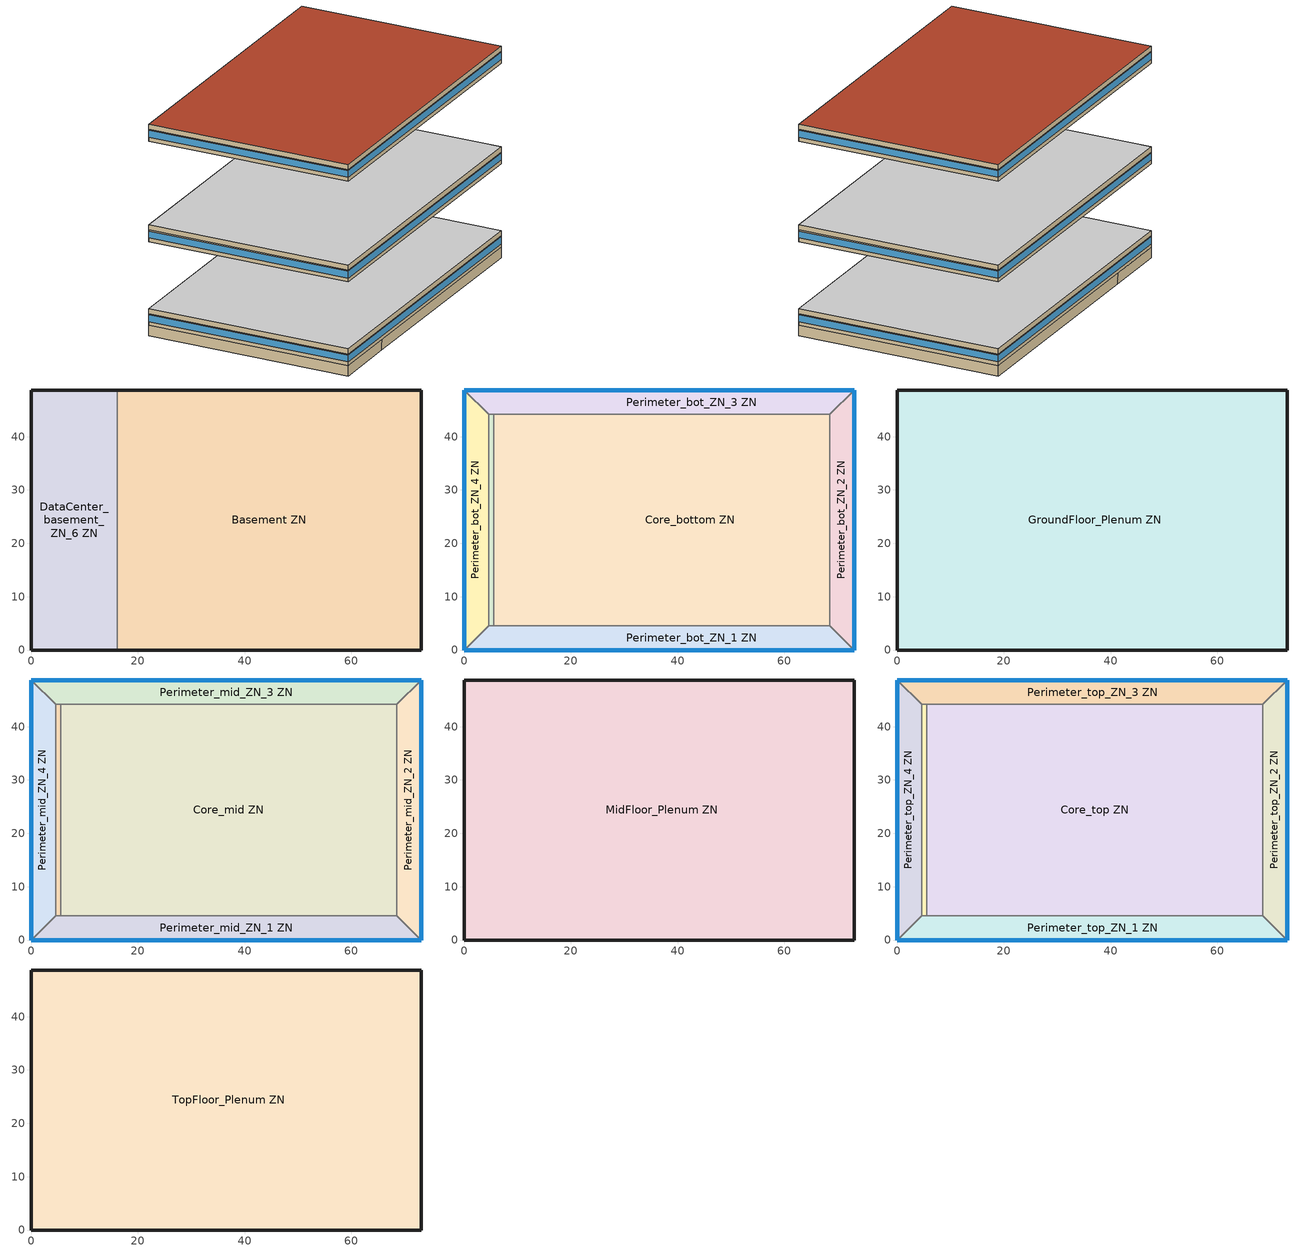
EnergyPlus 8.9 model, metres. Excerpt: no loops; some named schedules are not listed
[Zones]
Basement ZN
 floor ground (Basement Floor construction): 73.11,48.74 73.11,0 16.08,0 16.08,48.74 z-2.44
 wall ground (Basement Wall construction): 16.08,0 73.11,0 73.11,48.74 16.08,48.74 z-2.44:0
 wall to DataCenter_basement_ZN_6 ZN (Typical Interior Wall): 16.08,48.74 16.08,0 z-2.44:0
DataCenter_basement_ZN_6 ZN
 floor ground (Basement Floor construction): 16.08,48.74 16.08,0 0,0 0,48.74 z-2.44
 wall ground (Basement Wall construction): 16.08,48.74 0,48.74 0,0 16.08,0 z-2.44:0
Core_bottom ZN
 floor to Basement ZN (Typical Interior Floor): 68.53,44.16 68.53,4.57 16.08,4.57 16.08,44.16 z0
 floor to DataCenter_basement_ZN_6 ZN (Typical Interior Floor): 16.08,44.16 16.08,4.57 5.49,4.57 5.49,44.16 z0
 wall to Perimeter_bot_ZN_2 ZN (Typical Interior Wall): 68.53,4.57 68.53,44.16 z0:2.74
 wall to Perimeter_bot_ZN_3 ZN (Typical Interior Wall): 68.53,44.16 5.49,44.16 z0:2.74
 wall to Perimeter_bot_ZN_1 ZN (Typical Interior Wall): 5.49,4.57 68.53,4.57 z0:2.74
 wall to DataCenter_bot_ZN_6 ZN (Typical Interior Wall): 5.49,44.16 5.49,4.57 z0:2.74
DataCenter_bot_ZN_6 ZN
 floor to DataCenter_basement_ZN_6 ZN (Typical Interior Floor): 5.49,44.16 5.49,4.57 4.57,4.57 4.57,44.16 z0
 wall to Perimeter_bot_ZN_3 ZN (Typical Interior Wall): 5.49,44.16 4.57,44.16 z0:2.74
 wall to Perimeter_bot_ZN_1 ZN (Typical Interior Wall): 4.57,4.57 5.49,4.57 z0:2.74
 wall to Perimeter_bot_ZN_4 ZN (Typical Interior Wall): 4.57,44.16 4.57,4.57 z0:2.74
Perimeter_bot_ZN_1 ZN
 floor to DataCenter_basement_ZN_6 ZN (Typical Interior Floor): 16.08,4.57 16.08,0 0,0 4.57,4.57 z0
 floor to Basement ZN (Typical Interior Floor): 68.53,4.57 73.11,0 16.08,0 16.08,4.57 z0
 wall outside (Typical Insulated Exterior Mass Wall R-11.11): 0,0 73.11,0 z0:2.74
 wall to Perimeter_bot_ZN_2 ZN (Typical Interior Wall): 73.11,0 68.53,4.57 z0:2.74
 wall to Perimeter_bot_ZN_4 ZN (Typical Interior Wall): 4.57,4.57 0,0 z0:2.74
 window (U 0.52 SHGC 0.40 Dbl Ref-D Clr 6mm/13mm Air): 0,0 73.11,0 z0.91:2.5
Perimeter_bot_ZN_2 ZN
 floor to Basement ZN (Typical Interior Floor): 73.11,48.74 73.11,0 68.53,4.57 68.53,44.16 z0
 wall outside (Typical Insulated Exterior Mass Wall R-11.11): 73.11,0 73.11,48.74 z0:2.74
 wall to Perimeter_bot_ZN_3 ZN (Typical Interior Wall): 73.11,48.74 68.53,44.16 z0:2.74
 window (U 0.52 SHGC 0.40 Dbl Ref-D Clr 6mm/13mm Air): 73.11,0 73.11,48.74 z0.91:2.5
Perimeter_bot_ZN_3 ZN
 floor to DataCenter_basement_ZN_6 ZN (Typical Interior Floor): 16.08,48.74 16.08,44.16 4.57,44.16 0,48.74 z0
 floor to Basement ZN (Typical Interior Floor): 73.11,48.74 68.53,44.16 16.08,44.16 16.08,48.74 z0
 wall outside (Typical Insulated Exterior Mass Wall R-11.11): 73.11,48.74 0,48.74 z0:2.74
 wall to Perimeter_bot_ZN_4 ZN (Typical Interior Wall): 0,48.74 4.57,44.16 z0:2.74
 window (U 0.52 SHGC 0.40 Dbl Ref-D Clr 6mm/13mm Air): 73.11,48.74 0,48.74 z0.91:2.5
Perimeter_bot_ZN_4 ZN
 floor to DataCenter_basement_ZN_6 ZN (Typical Interior Floor): 0,48.74 4.57,44.16 4.57,4.57 0,0 z0
 wall outside (Typical Insulated Exterior Mass Wall R-11.11): 0,48.74 0,0 z0:2.74
 window (U 0.52 SHGC 0.40 Dbl Ref-D Clr 6mm/13mm Air): 0,48.74 0,0 z0.91:2.5
GroundFloor_Plenum ZN
 floor to Core_bottom ZN (Typical Interior Floor): 68.53,44.16 68.53,4.57 5.49,4.57 5.49,44.16 z2.74
 floor to DataCenter_bot_ZN_6 ZN (Typical Interior Floor): 5.49,44.16 5.49,4.57 4.57,4.57 4.57,44.16 z2.74
 floor to Perimeter_bot_ZN_1 ZN (Typical Interior Floor): 68.53,4.57 73.11,0 0,0 4.57,4.57 z2.74
 floor to Perimeter_bot_ZN_2 ZN (Typical Interior Floor): 73.11,48.74 73.11,0 68.53,4.57 68.53,44.16 z2.74
 floor to Perimeter_bot_ZN_3 ZN (Typical Interior Floor): 73.11,48.74 68.53,44.16 4.57,44.16 0,48.74 z2.74
 floor to Perimeter_bot_ZN_4 ZN (Typical Interior Floor): 0,48.74 4.57,44.16 4.57,4.57 0,0 z2.74
 wall outside (Typical Insulated Exterior Mass Wall R-11.11): 73.11,0 73.11,48.74 0,48.74 0,0 73.11,0 z2.74:3.96
 ceiling adiabatic (Floor Adiabatic construction): 73.11,0 73.11,48.74 0,48.74 0,0 z3.96
Core_mid ZN
 floor adiabatic (Floor Adiabatic construction): 68.53,44.16 68.53,4.57 5.49,4.57 5.49,44.16 z19.82
 wall to Perimeter_mid_ZN_2 ZN (Typical Interior Wall): 68.53,4.57 68.53,44.16 z19.82:22.56
 wall to Perimeter_mid_ZN_3 ZN (Typical Interior Wall): 68.53,44.16 5.49,44.16 z19.82:22.56
 wall to Perimeter_mid_ZN_1 ZN (Typical Interior Wall): 5.49,4.57 68.53,4.57 z19.82:22.56
 wall to DataCenter_mid_ZN_6 ZN (Typical Interior Wall): 5.49,44.16 5.49,4.57 z19.82:22.56
DataCenter_mid_ZN_6 ZN
 floor adiabatic (Floor Adiabatic construction): 5.49,44.16 5.49,4.57 4.57,4.57 4.57,44.16 z19.82
 wall to Perimeter_mid_ZN_3 ZN (Typical Interior Wall): 5.49,44.16 4.57,44.16 z19.82:22.56
 wall to Perimeter_mid_ZN_1 ZN (Typical Interior Wall): 4.57,4.57 5.49,4.57 z19.82:22.56
 wall to Perimeter_mid_ZN_4 ZN (Typical Interior Wall): 4.57,44.16 4.57,4.57 z19.82:22.56
Perimeter_mid_ZN_1 ZN
 floor adiabatic (Floor Adiabatic construction): 68.53,4.57 73.11,0 0,0 4.57,4.57 z19.82
 wall outside (Typical Insulated Exterior Mass Wall R-11.11): 0,0 73.11,0 z19.82:22.56
 wall to Perimeter_mid_ZN_2 ZN (Typical Interior Wall): 73.11,0 68.53,4.57 z19.82:22.56
 wall to Perimeter_mid_ZN_4 ZN (Typical Interior Wall): 4.57,4.57 0,0 z19.82:22.56
 window (U 0.52 SHGC 0.40 Dbl Ref-D Clr 6mm/13mm Air): 0,0 73.11,0 z20.73:22.32
Perimeter_mid_ZN_2 ZN
 floor adiabatic (Floor Adiabatic construction): 73.11,48.74 73.11,0 68.53,4.57 68.53,44.16 z19.82
 wall outside (Typical Insulated Exterior Mass Wall R-11.11): 73.11,0 73.11,48.74 z19.82:22.56
 wall to Perimeter_mid_ZN_3 ZN (Typical Interior Wall): 73.11,48.74 68.53,44.16 z19.82:22.56
 window (U 0.52 SHGC 0.40 Dbl Ref-D Clr 6mm/13mm Air): 73.11,0 73.11,48.74 z20.73:22.32
Perimeter_mid_ZN_3 ZN
 floor adiabatic (Floor Adiabatic construction): 73.11,48.74 68.53,44.16 4.57,44.16 0,48.74 z19.82
 wall outside (Typical Insulated Exterior Mass Wall R-11.11): 73.11,48.74 0,48.74 z19.82:22.56
 wall to Perimeter_mid_ZN_4 ZN (Typical Interior Wall): 0,48.74 4.57,44.16 z19.82:22.56
 window (U 0.52 SHGC 0.40 Dbl Ref-D Clr 6mm/13mm Air): 73.11,48.74 0,48.74 z20.73:22.32
Perimeter_mid_ZN_4 ZN
 floor adiabatic (Floor Adiabatic construction): 0,48.74 4.57,44.16 4.57,4.57 0,0 z19.82
 wall outside (Typical Insulated Exterior Mass Wall R-11.11): 0,48.74 0,0 z19.82:22.56
 window (U 0.52 SHGC 0.40 Dbl Ref-D Clr 6mm/13mm Air): 0,48.74 0,0 z20.73:22.32
MidFloor_Plenum ZN
 floor to Core_mid ZN (Typical Interior Floor): 68.53,44.16 68.53,4.57 5.49,4.57 5.49,44.16 z22.56
 floor to DataCenter_mid_ZN_6 ZN (Typical Interior Floor): 5.49,44.16 5.49,4.57 4.57,4.57 4.57,44.16 z22.56
 floor to Perimeter_mid_ZN_1 ZN (Typical Interior Floor): 68.53,4.57 73.11,0 0,0 4.57,4.57 z22.56
 floor to Perimeter_mid_ZN_2 ZN (Typical Interior Floor): 73.11,48.74 73.11,0 68.53,4.57 68.53,44.16 z22.56
 floor to Perimeter_mid_ZN_3 ZN (Typical Interior Floor): 73.11,48.74 68.53,44.16 4.57,44.16 0,48.74 z22.56
 floor to Perimeter_mid_ZN_4 ZN (Typical Interior Floor): 0,48.74 4.57,44.16 4.57,4.57 0,0 z22.56
 wall outside (Typical Insulated Exterior Mass Wall R-11.11): 73.11,0 73.11,48.74 0,48.74 0,0 73.11,0 z22.56:23.78
 ceiling adiabatic (Floor Adiabatic construction): 73.11,0 73.11,48.74 0,48.74 0,0 z23.78
Core_top ZN
 floor adiabatic (Floor Adiabatic construction): 68.53,44.16 68.53,4.57 5.49,4.57 5.49,44.16 z43.6
 wall to Perimeter_top_ZN_2 ZN (Typical Interior Wall): 68.53,4.57 68.53,44.16 z43.6:46.34
 wall to Perimeter_top_ZN_3 ZN (Typical Interior Wall): 68.53,44.16 5.49,44.16 z43.6:46.34
 wall to Perimeter_top_ZN_1 ZN (Typical Interior Wall): 5.49,4.57 68.53,4.57 z43.6:46.34
 wall to DataCenter_top_ZN_6 ZN (Typical Interior Wall): 5.49,44.16 5.49,4.57 z43.6:46.34
DataCenter_top_ZN_6 ZN
 floor adiabatic (Floor Adiabatic construction): 5.49,44.16 5.49,4.57 4.57,4.57 4.57,44.16 z43.6
 wall to Perimeter_top_ZN_3 ZN (Typical Interior Wall): 5.49,44.16 4.57,44.16 z43.6:46.34
 wall to Perimeter_top_ZN_1 ZN (Typical Interior Wall): 4.57,4.57 5.49,4.57 z43.6:46.34
 wall to Perimeter_top_ZN_4 ZN (Typical Interior Wall): 4.57,44.16 4.57,4.57 z43.6:46.34
Perimeter_top_ZN_1 ZN
 floor adiabatic (Floor Adiabatic construction): 68.53,4.57 73.11,0 0,0 4.57,4.57 z43.6
 wall outside (Typical Insulated Exterior Mass Wall R-11.11): 0,0 73.11,0 z43.6:46.34
 wall to Perimeter_top_ZN_2 ZN (Typical Interior Wall): 73.11,0 68.53,4.57 z43.6:46.34
 wall to Perimeter_top_ZN_4 ZN (Typical Interior Wall): 4.57,4.57 0,0 z43.6:46.34
 window (U 0.52 SHGC 0.40 Dbl Ref-D Clr 6mm/13mm Air): 0,0 73.11,0 z44.51:46.1
Perimeter_top_ZN_2 ZN
 floor adiabatic (Floor Adiabatic construction): 73.11,48.74 73.11,0 68.53,4.57 68.53,44.16 z43.6
 wall outside (Typical Insulated Exterior Mass Wall R-11.11): 73.11,0 73.11,48.74 z43.6:46.34
 wall to Perimeter_top_ZN_3 ZN (Typical Interior Wall): 73.11,48.74 68.53,44.16 z43.6:46.34
 window (U 0.52 SHGC 0.40 Dbl Ref-D Clr 6mm/13mm Air): 73.11,0 73.11,48.74 z44.51:46.1
Perimeter_top_ZN_3 ZN
 floor adiabatic (Floor Adiabatic construction): 73.11,48.74 68.53,44.16 4.57,44.16 0,48.74 z43.6
 wall outside (Typical Insulated Exterior Mass Wall R-11.11): 73.11,48.74 0,48.74 z43.6:46.34
 wall to Perimeter_top_ZN_4 ZN (Typical Interior Wall): 0,48.74 4.57,44.16 z43.6:46.34
 window (U 0.52 SHGC 0.40 Dbl Ref-D Clr 6mm/13mm Air): 73.11,48.74 0,48.74 z44.51:46.1
Perimeter_top_ZN_4 ZN
 floor adiabatic (Floor Adiabatic construction): 0,48.74 4.57,44.16 4.57,4.57 0,0 z43.6
 wall outside (Typical Insulated Exterior Mass Wall R-11.11): 0,48.74 0,0 z43.6:46.34
 window (U 0.52 SHGC 0.40 Dbl Ref-D Clr 6mm/13mm Air): 0,48.74 0,0 z44.51:46.1
TopFloor_Plenum ZN
 floor to Core_top ZN (Typical Interior Floor): 68.53,44.16 68.53,4.57 5.49,4.57 5.49,44.16 z46.34
 floor to DataCenter_top_ZN_6 ZN (Typical Interior Floor): 5.49,44.16 5.49,4.57 4.57,4.57 4.57,44.16 z46.34
 floor to Perimeter_top_ZN_1 ZN (Typical Interior Floor): 68.53,4.57 73.11,0 0,0 4.57,4.57 z46.34
 floor to Perimeter_top_ZN_2 ZN (Typical Interior Floor): 73.11,48.74 73.11,0 68.53,4.57 68.53,44.16 z46.34
 floor to Perimeter_top_ZN_3 ZN (Typical Interior Floor): 73.11,48.74 68.53,44.16 4.57,44.16 0,48.74 z46.34
 floor to Perimeter_top_ZN_4 ZN (Typical Interior Floor): 0,48.74 4.57,44.16 4.57,4.57 0,0 z46.34
 wall outside (Typical Insulated Exterior Mass Wall R-11.11): 73.11,0 73.11,48.74 0,48.74 0,0 73.11,0 z46.34:47.56
 roof outside (Typical IEAD Roof R-20.83): 73.11,0 73.11,48.74 0,48.74 0,0 z47.56
[Building]
-LargeOffice-ASHRAE 169-2006-5A created: 2018-07-12 10:08:55 -0400: North Axis {deg}=0; Terrain=City; Loads Convergence Tolerance Value=0.04; Temperature Convergence Tolerance Value {deltaC}=0.2; Solar Distribution=FullInteriorAndExterior; Maximum Number of Warmup Days=25; Minimum Number of Warmup Days=6
[Site:Location]
Chicago Ohare Intl Ap_IL_USA: Latitude {deg}=41.98; Longitude {deg}=-87.92; Time Zone {hr}=-6; Elevation {m}=201
[Site:GroundTemperature:BuildingSurface]
19.527, 19.502, 19.536, 19.598, 20.002, 21.64, 22.225, 22.375, 21.449, 20.121, 19.802, 19.633
[Site:WaterMainsTemperature]
Calculation Method=Correlation; Annual Average Outdoor Air Temperature {C}=9.925; Maximum Difference In Monthly Average Outdoor Air Temperatures {deltaC}=28.7
[SizingPeriod:DesignDay] Day of Month=21; Dry-Bulb Temperature Range Modifier Type=DefaultMultipliers; Humidity Condition Type=Wetbulb; Barometric Pressure {Pa}=98934; Rain Indicator=No; Snow Indicator=No; Daylight Saving Time Indicator=No
Name | Month | Day Type | Maximum Dry-Bulb Temperature {C} | Daily Dry-Bulb Temperature Range {deltaC} | Wetbulb or DewPoint at Maximum Dry-Bulb {C} | Wind Speed {m/s} | Wind Direction {deg} | Solar Model Indicator | ASHRAE Clear Sky Optical Depth for Beam Irradiance (taub) | ASHRAE Clear Sky Optical Depth for Diffuse Irradiance (taud) | Sky Clearness
Chicago Ohare Intl Ap Ann Clg .4% Condns DB=>MWB | 7 | SummerDesignDay | 33.3 | 10.5 | 23.7 | 5.2 | 230 | ASHRAETau | 0.455 | 2.05
Chicago Ohare Intl Ap Ann Htg 99.6% Condns DB | 1 | WinterDesignDay | -20 | 0 | -20 | 4.9 | 270 | ASHRAEClearSky |  |  | 0
[Material] Thermal Absorptance=0.9
Name | Roughness | Thickness {m} | Conductivity {W/m-K} | Density {kg/m3} | Specific Heat {J/kg-K} | Solar Absorptance | Visible Absorptance
1/2IN Gypsum | Smooth | 0.0127 | 0.16 | 784.9 | 830 | 0.4 | 0.4
100mm Normalweight concrete floor | MediumSmooth | 0.1016 | 2.31 | 2322 | 832 | 0.7 | 0.7
1IN Stucco | Smooth | 0.0253 | 0.6918 | 1858 | 837 | 0.7 | 0.92
8IN CONCRETE HW RefBldg | Rough | 0.2032 | 1.311 | 2240 | 836.8 | 0.7 | 0.7
G01 13mm gypsum board | Smooth | 0.0127 | 0.16 | 800 | 1090 | 0.7 | 0.5
M10 200mm concrete block basement wall | MediumRough | 0.2032 | 1.326 | 1842 | 912 | 0.7 | 0.7
Metal Roof Surface | Smooth | 0.0008 | 45.28 | 7824 | 500 | 0.7 | 0.7
Roof Membrane | VeryRough | 0.0095 | 0.16 | 1121.29 | 1460 | 0.7 | 0.7
Std Wood 6inch | MediumSmooth | 0.15 | 0.12 | 540 | 1210 | 0.7 | 0.7
[Material:NoMass] Thermal Absorptance=0.9; Solar Absorptance=0.7
Name | Roughness | Thermal Resistance {m2-K/W} | Visible Absorptance
CP02 CARPET PAD | VeryRough | 0.21648 | 0.8
Nonres_Floor_Insulation | MediumSmooth | 2.88292 | 0.7
Typical Insulation R-19.72 | Smooth | 3.4722 | 0.7
Typical Insulation R-8.72 | Smooth | 1.53614 | 0.7
[WindowMaterial:Gas]
AIR 13MM: Gas Type=Air; Thickness {m}=0.0127
[WindowMaterial:Glazing] Optical Data Type=SpectralAverage; Thickness {m}=0.006; Infrared Transmittance at Normal Incidence=0; Front Side Infrared Hemispherical Emissivity=0.84; Conductivity {W/m-K}=0.9; Dirt Correction Factor for Solar and Visible Transmittance=1; Solar Diffusing=No
Name | Solar Transmittance at Normal Incidence | Front Side Solar Reflectance at Normal Incidence | Back Side Solar Reflectance at Normal Incidence | Visible Transmittance at Normal Incidence | Front Side Visible Reflectance at Normal Incidence | Back Side Visible Reflectance at Normal Incidence | Back Side Infrared Hemispherical Emissivity
CLEAR 6MM | 0.775 | 0.071 | 0.071 | 0.881 | 0.08 | 0.08 | 0.84
REF D CLEAR 6MM | 0.429 | 0.308 | 0.379 | 0.334 | 0.453 | 0.505 | 0.82
[Construction]
Basement Floor construction: M10 200mm concrete block basement wall, CP02 CARPET PAD
Basement Wall construction: M10 200mm concrete block basement wall
Floor Adiabatic construction: CP02 CARPET PAD, 100mm Normalweight concrete floor, Nonres_Floor_Insulation
InteriorFurnishings: Std Wood 6inch
Typical IEAD Roof R-20.83: Roof Membrane, Typical Insulation R-19.72, Metal Roof Surface
Typical Insulated Exterior Mass Wall R-11.11: 1IN Stucco, 8IN CONCRETE HW RefBldg, Typical Insulation R-8.72, 1/2IN Gypsum
Typical Interior Floor: 100mm Normalweight concrete floor, CP02 CARPET PAD
Typical Interior Wall: G01 13mm gypsum board, G01 13mm gypsum board
U 0.52 SHGC 0.40 Dbl Ref-D Clr 6mm/13mm Air: REF D CLEAR 6MM, AIR 13MM, CLEAR 6MM
[Zone]
Name | Part of Total Floor Area | Multiplier
Basement ZN; Core_bottom ZN; Core_top ZN; Perimeter_bot_ZN_1 ZN; Perimeter_bot_ZN_2 ZN; Perimeter_bot_ZN_3 ZN; Perimeter_bot_ZN_4 ZN; Perimeter_top_ZN_1 ZN; Perimeter_top_ZN_2 ZN; Perimeter_top_ZN_3 ZN; Perimeter_top_ZN_4 ZN | Yes
Core_mid ZN; Perimeter_mid_ZN_1 ZN; Perimeter_mid_ZN_2 ZN; Perimeter_mid_ZN_3 ZN; Perimeter_mid_ZN_4 ZN | Yes | 10
DataCenter_basement_ZN_6 ZN; DataCenter_bot_ZN_6 ZN; DataCenter_top_ZN_6 ZN
DataCenter_mid_ZN_6 ZN |  | 10
GroundFloor_Plenum ZN; TopFloor_Plenum ZN | No
MidFloor_Plenum ZN | No | 10
[InternalMass] Construction=InteriorFurnishings
Name | Zone | Surface Area {m2}
Basement Mass | Basement ZN | 5558.85
Core_bottom Mass | Core_bottom ZN | 4992.24
Core_mid Mass | Core_mid ZN | 4992.24
Core_top Mass | Core_top ZN | 4992.24
DataCenter_basement_ZN_6 Mass | DataCenter_basement_ZN_6 ZN | 1567.36
DataCenter_bot_ZN_6 Mass | DataCenter_bot_ZN_6 ZN | 72.4055
DataCenter_mid_ZN_6 Mass | DataCenter_mid_ZN_6 ZN | 72.4055
DataCenter_top_ZN_6 Mass | DataCenter_top_ZN_6 ZN | 72.4055
Perimeter_bot_ZN_1 Mass | Perimeter_bot_ZN_1 ZN | 626.839
Perimeter_bot_ZN_2 Mass | Perimeter_bot_ZN_2 ZN | 403.95
Perimeter_bot_ZN_3 Mass | Perimeter_bot_ZN_3 ZN | 626.826
Perimeter_bot_ZN_4 Mass | Perimeter_bot_ZN_4 ZN | 403.95
Perimeter_mid_ZN_1 Mass | Perimeter_mid_ZN_1 ZN | 626.839
Perimeter_mid_ZN_2 Mass | Perimeter_mid_ZN_2 ZN | 403.95
Perimeter_mid_ZN_3 Mass | Perimeter_mid_ZN_3 ZN | 626.826
Perimeter_mid_ZN_4 Mass | Perimeter_mid_ZN_4 ZN | 403.95
Perimeter_top_ZN_1 Mass | Perimeter_top_ZN_1 ZN | 626.839
Perimeter_top_ZN_2 Mass | Perimeter_top_ZN_2 ZN | 403.95
Perimeter_top_ZN_3 Mass | Perimeter_top_ZN_3 ZN | 626.826
Perimeter_top_ZN_4 Mass | Perimeter_top_ZN_4 ZN | 403.95
[ZoneInfiltration:DesignFlowRate] Design Flow Rate Calculation Method=Flow/ExteriorArea; Constant Term Coefficient=0; Temperature Term Coefficient=0; Velocity Term Coefficient=0.224; Velocity Squared Term Coefficient=0
Name | Zone or ZoneList | Schedule | Flow per Exterior Surface Area {m3/s-m2}
GroundFloor_Plenum Infiltration | GroundFloor_Plenum ZN | Always On Discrete | 0.000569573
MidFloor_Plenum Infiltration | MidFloor_Plenum ZN | Always On Discrete | 0.000569573
Perimeter_bot_ZN_1 Infiltration | Perimeter_bot_ZN_1 ZN | OfficeLarge INFIL_SCH_PNNL | 0.000569573
Perimeter_bot_ZN_2 Infiltration | Perimeter_bot_ZN_2 ZN | OfficeLarge INFIL_SCH_PNNL | 0.000569573
Perimeter_bot_ZN_3 Infiltration | Perimeter_bot_ZN_3 ZN | OfficeLarge INFIL_SCH_PNNL | 0.000569573
Perimeter_bot_ZN_4 Infiltration | Perimeter_bot_ZN_4 ZN | OfficeLarge INFIL_SCH_PNNL | 0.000569573
Perimeter_mid_ZN_1 Infiltration | Perimeter_mid_ZN_1 ZN | OfficeLarge INFIL_SCH_PNNL | 0.000569573
Perimeter_mid_ZN_2 Infiltration | Perimeter_mid_ZN_2 ZN | OfficeLarge INFIL_SCH_PNNL | 0.000569573
Perimeter_mid_ZN_3 Infiltration | Perimeter_mid_ZN_3 ZN | OfficeLarge INFIL_SCH_PNNL | 0.000569573
Perimeter_mid_ZN_4 Infiltration | Perimeter_mid_ZN_4 ZN | OfficeLarge INFIL_SCH_PNNL | 0.000569573
Perimeter_top_ZN_1 Infiltration | Perimeter_top_ZN_1 ZN | OfficeLarge INFIL_SCH_PNNL | 0.000569573
Perimeter_top_ZN_2 Infiltration | Perimeter_top_ZN_2 ZN | OfficeLarge INFIL_SCH_PNNL | 0.000569573
Perimeter_top_ZN_3 Infiltration | Perimeter_top_ZN_3 ZN | OfficeLarge INFIL_SCH_PNNL | 0.000569573
Perimeter_top_ZN_4 Infiltration | Perimeter_top_ZN_4 ZN | OfficeLarge INFIL_SCH_PNNL | 0.000569573
TopFloor_Plenum Infiltration | TopFloor_Plenum ZN | Always On Discrete | 4.38381e-05
[Daylighting:Controls] Lighting Control Type=Stepped; Minimum Input Power Fraction for Continuous or ContinuousOff Dimming Control=0.3; Minimum Light Output Fraction for Continuous or ContinuousOff Dimming Control=0.2; Number of Stepped Control Steps=3; Probability Lighting will be Reset When Needed in Manual Stepped Control=1; Glare Calculation Azimuth Angle of View Direction Clockwise from Zone y-Axis {deg}=-0; Maximum Allowable Discomfort Glare Index=22; Illuminance Setpoint at Reference Point 1 {lux}=500
Name | Zone | Glare Calculation Daylighting Reference Point | Daylighting Reference Point Name 1 | Fraction of Zone Controlled by Reference Point 1
Perimeter_bot_ZN_1 ZN DaylightingControls | Perimeter_bot_ZN_1 ZN | Perimeter_bot_ZN_1 Daylt Sensor 1 | Perimeter_bot_ZN_1 Daylt Sensor 1 | 0.383
Perimeter_bot_ZN_2 ZN DaylightingControls | Perimeter_bot_ZN_2 ZN | Perimeter_bot_ZN_2 Daylt Sensor 1 | Perimeter_bot_ZN_2 Daylt Sensor 1 | 0.389
Perimeter_bot_ZN_3 ZN DaylightingControls | Perimeter_bot_ZN_3 ZN | Perimeter_bot_ZN_3 Daylt Sensor 1 | Perimeter_bot_ZN_3 Daylt Sensor 1 | 0.383
Perimeter_bot_ZN_4 ZN DaylightingControls | Perimeter_bot_ZN_4 ZN | Perimeter_bot_ZN_4 Daylt Sensor 1 | Perimeter_bot_ZN_4 Daylt Sensor 1 | 0.389
Perimeter_mid_ZN_1 ZN DaylightingControls | Perimeter_mid_ZN_1 ZN | Perimeter_mid_ZN_1 Daylt Sensor 1 | Perimeter_mid_ZN_1 Daylt Sensor 1 | 0.383
Perimeter_mid_ZN_2 ZN DaylightingControls | Perimeter_mid_ZN_2 ZN | Perimeter_mid_ZN_2 Daylt Sensor 1 | Perimeter_mid_ZN_2 Daylt Sensor 1 | 0.389
Perimeter_mid_ZN_3 ZN DaylightingControls | Perimeter_mid_ZN_3 ZN | Perimeter_mid_ZN_3 Daylt Sensor 1 | Perimeter_mid_ZN_3 Daylt Sensor 1 | 0.383
Perimeter_mid_ZN_4 ZN DaylightingControls | Perimeter_mid_ZN_4 ZN | Perimeter_mid_ZN_4 Daylt Sensor 1 | Perimeter_mid_ZN_4 Daylt Sensor 1 | 0.389
Perimeter_top_ZN_1 ZN DaylightingControls | Perimeter_top_ZN_1 ZN | Perimeter_top_ZN_1 Daylt Sensor 1 | Perimeter_top_ZN_1 Daylt Sensor 1 | 0.383
Perimeter_top_ZN_2 ZN DaylightingControls | Perimeter_top_ZN_2 ZN | Perimeter_top_ZN_2 Daylt Sensor 1 | Perimeter_top_ZN_2 Daylt Sensor 1 | 0.389
Perimeter_top_ZN_3 ZN DaylightingControls | Perimeter_top_ZN_3 ZN | Perimeter_top_ZN_3 Daylt Sensor 1 | Perimeter_top_ZN_3 Daylt Sensor 1 | 0.383
Perimeter_top_ZN_4 ZN DaylightingControls | Perimeter_top_ZN_4 ZN | Perimeter_top_ZN_4 Daylt Sensor 1 | Perimeter_top_ZN_4 Daylt Sensor 1 | 0.389
[AvailabilityManager:NightCycle] Applicability Schedule=Always On Discrete; Control Type=CycleOnAny; Thermostat Tolerance {deltaC}=1; Cycling Run Time Control Type=FixedRunTime; Cycling Run Time {s}=3600
Name | Fan Schedule
Availability Manager Night Cycle 4; Availability Manager Night Cycle 1; Availability Manager Night Cycle 2; Availability Manager Night Cycle 3 | OfficeLarge HVACOperationSchd
Availability Manager Night Cycle 5 | DataCenter_basement_ZN_6 ZN PSZ-AC Data Center Occ Sch
Availability Manager Night Cycle 6; Availability Manager Night Cycle 8 | Always On Discrete
Availability Manager Night Cycle 7 | DataCenter_mid_ZN_6 ZN PSZ-AC Data Center Occ Sch
[AvailabilityManager:Scheduled] Schedule=Always On Discrete
CAV_bas OA Sys Availability Manager; DataCenter_basement_ZN_6 ZN PSZ-AC Data Center OA Sys Availability Manager; DataCenter_bot_ZN_6 ZN PSZ-AC Data Center OA Sys Availability Manager; DataCenter_mid_ZN_6 ZN PSZ-AC Data Center OA Sys Availability Manager; DataCenter_top_ZN_6 ZN PSZ-AC Data Center OA Sys Availability Manager; VAV_bot WITH REHEAT OA Sys Availability Manager; VAV_mid WITH REHEAT OA Sys Availability Manager; VAV_top WITH REHEAT OA Sys Availability Manager
[AirLoopHVAC:ReturnPlenum]
Name | Zone
Air Loop HVAC Return Plenum 1 | GroundFloor_Plenum ZN
Air Loop HVAC Return Plenum 2 | MidFloor_Plenum ZN
Air Loop HVAC Return Plenum 3 | TopFloor_Plenum ZN
[Exterior:Lights]
Name | Schedule | Design Level {W} | Control Option
Fuel equipment 1 | Large Office BLDG ELEVATORS | 244444 | ScheduleNameOnly
Fuel equipment 2 | OfficeLarge ELEV_LIGHT_FAN_SCH_ADD_DF | 1270.8 | ScheduleNameOnly
NonDimming Exterior Lights Def | OfficeLarge Exterior_lighting_schedule_a | 12979.2 | AstronomicalClock
Occ Sensing Exterior Lights Def | OfficeLarge Exterior_lighting_schedule_b | 43305.1 | AstronomicalClock
[EnergyManagementSystem:GlobalVariable]
argCrntDmnd
argDmndMngrState
argTargetDemand
argTrendDirection
[EnergyManagementSystem:InternalVariable] Internal Data Type=Lighting Power Design Level
Name | Internal Data Index Key
Basement_ZN_Lights | Basement ZN Office WholeBuilding - Lg Office Lights
Core_bottom_ZN_Lights | Core_bottom ZN Office WholeBuilding - Lg Office Lights
Core_mid_ZN_Lights | Core_mid ZN Office WholeBuilding - Lg Office Lights
Core_top_ZN_Lights | Core_top ZN Office WholeBuilding - Lg Office Lights
Perimeter_bot_ZN_1_ZN_Lights | Perimeter_bot_ZN_1 ZN Office WholeBuilding - Lg Office Lights
Perimeter_bot_ZN_2_ZN_Lights | Perimeter_bot_ZN_2 ZN Office WholeBuilding - Lg Office Lights
Perimeter_bot_ZN_3_ZN_Lights | Perimeter_bot_ZN_3 ZN Office WholeBuilding - Lg Office Lights
Perimeter_bot_ZN_4_ZN_Lights | Perimeter_bot_ZN_4 ZN Office WholeBuilding - Lg Office Lights
Perimeter_mid_ZN_1_ZN_Lights | Perimeter_mid_ZN_1 ZN Office WholeBuilding - Lg Office Lights
Perimeter_mid_ZN_2_ZN_Lights | Perimeter_mid_ZN_2 ZN Office WholeBuilding - Lg Office Lights
Perimeter_mid_ZN_3_ZN_Lights | Perimeter_mid_ZN_3 ZN Office WholeBuilding - Lg Office Lights
Perimeter_mid_ZN_4_ZN_Lights | Perimeter_mid_ZN_4 ZN Office WholeBuilding - Lg Office Lights
Perimeter_top_ZN_1_ZN_Lights | Perimeter_top_ZN_1 ZN Office WholeBuilding - Lg Office Lights
Perimeter_top_ZN_2_ZN_Lights | Perimeter_top_ZN_2 ZN Office WholeBuilding - Lg Office Lights
Perimeter_top_ZN_3_ZN_Lights | Perimeter_top_ZN_3 ZN Office WholeBuilding - Lg Office Lights
Perimeter_top_ZN_4_ZN_Lights | Perimeter_top_ZN_4 ZN Office WholeBuilding - Lg Office Lights
[EnergyManagementSystem:Sensor]
Name | Output:Variable or Output:Meter Index Key | Output:Variable or Output:Meter
BLDG_LIGHT_SCH | OfficeLarge BLDG_LIGHT_SCH 1 | Schedule Value
Cooling_Setpoint_Sched | OfficeLarge CLGSETP_SCH_NO_SETBACK 1 | Schedule Value
CurntFacilityElectDemand | Whole Building | Facility Total Electric Demand Power
[EnergyManagementSystem:Actuator]
Name | Actuated Component Unique | Actuated Component Type | Actuated Component Control Type
Set_Basement_ZN_Lights | Basement ZN Office WholeBuilding - Lg Office Lights | Lights | Electric Power Level
Set_Cooling_Setpoint_Sched | OfficeLarge CLGSETP_SCH_NO_SETBACK 1 | Schedule:Year | Schedule Value
Set_Core_bottom_ZN_Lights | Core_bottom ZN Office WholeBuilding - Lg Office Lights | Lights | Electric Power Level
Set_Core_mid_ZN_Lights | Core_mid ZN Office WholeBuilding - Lg Office Lights | Lights | Electric Power Level
Set_Core_top_ZN_Lights | Core_top ZN Office WholeBuilding - Lg Office Lights | Lights | Electric Power Level
Set_Perimeter_bot_ZN_1_ZN_Lights | Perimeter_bot_ZN_1 ZN Office WholeBuilding - Lg Office Lights | Lights | Electric Power Level
Set_Perimeter_bot_ZN_2_ZN_Lights | Perimeter_bot_ZN_2 ZN Office WholeBuilding - Lg Office Lights | Lights | Electric Power Level
Set_Perimeter_bot_ZN_3_ZN_Lights | Perimeter_bot_ZN_3 ZN Office WholeBuilding - Lg Office Lights | Lights | Electric Power Level
Set_Perimeter_bot_ZN_4_ZN_Lights | Perimeter_bot_ZN_4 ZN Office WholeBuilding - Lg Office Lights | Lights | Electric Power Level
Set_Perimeter_mid_ZN_1_ZN_Lights | Perimeter_mid_ZN_1 ZN Office WholeBuilding - Lg Office Lights | Lights | Electric Power Level
Set_Perimeter_mid_ZN_2_ZN_Lights | Perimeter_mid_ZN_2 ZN Office WholeBuilding - Lg Office Lights | Lights | Electric Power Level
Set_Perimeter_mid_ZN_3_ZN_Lights | Perimeter_mid_ZN_3 ZN Office WholeBuilding - Lg Office Lights | Lights | Electric Power Level
Set_Perimeter_mid_ZN_4_ZN_Lights | Perimeter_mid_ZN_4 ZN Office WholeBuilding - Lg Office Lights | Lights | Electric Power Level
Set_Perimeter_top_ZN_1_ZN_Lights | Perimeter_top_ZN_1 ZN Office WholeBuilding - Lg Office Lights | Lights | Electric Power Level
Set_Perimeter_top_ZN_2_ZN_Lights | Perimeter_top_ZN_2 ZN Office WholeBuilding - Lg Office Lights | Lights | Electric Power Level
Set_Perimeter_top_ZN_3_ZN_Lights | Perimeter_top_ZN_3 ZN Office WholeBuilding - Lg Office Lights | Lights | Electric Power Level
Set_Perimeter_top_ZN_4_ZN_Lights | Perimeter_top_ZN_4 ZN Office WholeBuilding - Lg Office Lights | Lights | Electric Power Level
[EnergyManagementSystem:Program]
Determine_Current_Demand_Manage_State: SET localDemand = CurntFacilityElectDemand / 1000.0; SET CurrntTrend = @TrendDirection FacilityElectTrend 4; IF (Month == 1); SET argTargetDemand = 0.85 * 1612.51361; SET argCrntDmnd = localDemand; SET argTrendDirection = CurrntTrend; ELSEIF (Month == 2); SET argTargetDemand = 0.85 * 1570.18069; SET argCrntDmnd = localDemand; SET argTrendDirection = CurrntTrend; ELSEIF (Month == 3); SET argTargetDemand = 0.85 * 1691.54039; SET argCrntDmnd = localDemand; SET argTrendDirection = CurrntTrend; ELSEIF (Month == 4); SET argTargetDemand = 0.85 * 2010.47742; SET argCrntDmnd = localDemand; SET argTrendDirection = CurrntTrend; ELSEIF (Month == 5); SET argTargetDemand = 0.85 * 2086.2997; SET argCrntDmnd = localDemand; SET argTrendDirection = CurrntTrend; ELSEIF (Month == 6); SET argTargetDemand = 0.85 * 2283.99999; SET argCrntDmnd = localDemand; SET argTrendDirection = CurrntTrend; ELSEIF (Month == 7); SET argTargetDemand = 0.85 * 2304.07204; SET argCrntDmnd = localDemand; SET argTrendDirection = CurrntTrend; ELSEIF (Month == 8); SET argTargetDemand = 0.85 * 2247.15181; SET argCrntDmnd = localDemand; SET argTrendDirection = CurrntTrend; ELSEIF (Month == 9); SET argTargetDemand = 0.85 * 2039.76759; SET argCrntDmnd = localDemand; SET argTrendDirection = CurrntTrend; ELSEIF (Month == 10); SET argTargetDemand = 0.85 * 1777.0498; SET argCrntDmnd = localDemand; SET argTrendDirection = CurrntTrend; ELSEIF (Month == 11); SET argTargetDemand = 0.85 * 1880.00032; SET argCrntDmnd = localDemand; SET argTrendDirection = CurrntTrend; ELSEIF (Month == 12); SET argTargetDemand = 0.85 * 1612.14196; SET argCrntDmnd = localDemand; SET argTrendDirection = CurrntTrend; ENDIF; RUN Find_Demand_State
Dispatch_Demand_Controls_By_State: IF (argDmndMngrState == 0.0); RUN Unset_Demand_Controls; ELSEIF (argDmndMngrState == 1.0); RUN Set_Demand_Level1_Controls; ELSEIF (argDmndMngrState == 2.0); Run Set_Demand_Level1_Controls_1; ELSEIF (argDmndMngrState == 3.0); RUN Set_Demand_Level1_Controls_2; ENDIF
[EnergyManagementSystem:Subroutine]
Find_Demand_State: SET DmndStateX1 = @TrendValue Demand_Mgr_State_Trend 1; SET DmndStateX2 = @TrendValue Demand_Mgr_State_Trend 2; SET Level1Demand = 0.9 * argTargetDemand; SET argCrntDmnd = argCrntDmnd; SET argTargetDemand = argTargetDemand; SET argDmndMngrState = DmndStateX1; IF (argCrntDmnd > Level1Demand) && (argCrntDmnd < argTargetDemand) && (argTrendDirection > 0.0); IF DmndStateX1 <= 1.0; SET argDmndMngrState = 1.0; ELSEIF (DmndStateX1 == 2.0) && (DmndStateX2 < 2.0); SET argDmndMngrState = 2.0; ELSEIF (DmndStateX1 == 3.0) && (DmndStateX2 == 3.0); SET argDmndMngrState = 2.0; ELSEIF (DmndStateX1 == 3.0) && (DmndStateX2 == 2.0); SET argDmndMngrState = 3.0; ENDIF; ELSEIF (argCrntDmnd > argTargetDemand) && (argTrendDirection < 0.0); IF DmndStateX1 <= 2.0; SET argDmndMngrState = 2.0; ELSEIF (DmndStateX1 == 3.0) && (DmndStateX2 == 2.0); SET argDmndMngrState = 3.0; ELSEIF (DmndStateX1 == 3.0) && (DmndStateX2 == 3.0); SET argDmndMngrState = 2.0; ENDIF; ELSEIF (argCrntDmnd > argTargetDemand) && (argTrendDirection >= 0.0); SET argDmndMngrState = 3.0; ENDIF
Set_Demand_Level1_Controls: SET Set_Cooling_Setpoint_Sched = Cooling_Setpoint_Sched + 0.8; SET Set_Core_mid_ZN_Lights = 0.9 * Core_mid_ZN_Lights * BLDG_LIGHT_SCH; SET Set_Perimeter_mid_ZN_2_ZN_Lights = 0.9 * Perimeter_mid_ZN_2_ZN_Lights * BLDG_LIGHT_SCH; SET Set_Perimeter_mid_ZN_3_ZN_Lights = 0.9 * Perimeter_mid_ZN_3_ZN_Lights * BLDG_LIGHT_SCH; SET Set_Core_top_ZN_Lights = 0.9 * Core_top_ZN_Lights * BLDG_LIGHT_SCH; SET Set_Perimeter_mid_ZN_1_ZN_Lights = 0.9 * Perimeter_mid_ZN_1_ZN_Lights * BLDG_LIGHT_SCH; SET Set_Core_bottom_ZN_Lights = 0.9 * Core_bottom_ZN_Lights * BLDG_LIGHT_SCH; SET Set_Perimeter_top_ZN_3_ZN_Lights = 0.9 * Perimeter_top_ZN_3_ZN_Lights * BLDG_LIGHT_SCH; SET Set_Perimeter_bot_ZN_3_ZN_Lights = 0.9 * Perimeter_bot_ZN_3_ZN_Lights * BLDG_LIGHT_SCH; SET Set_Basement_ZN_Lights = 0.9 * Basement_ZN_Lights * BLDG_LIGHT_SCH; SET Set_Perimeter_bot_ZN_1_ZN_Lights = 0.9 * Perimeter_bot_ZN_1_ZN_Lights * BLDG_LIGHT_SCH; SET Set_Perimeter_top_ZN_2_ZN_Lights = 0.9 * Perimeter_top_ZN_2_ZN_Lights * BLDG_LIGHT_SCH; SET Set_Perimeter_top_ZN_1_ZN_Lights = 0.9 * Perimeter_top_ZN_1_ZN_Lights * BLDG_LIGHT_SCH; SET Set_Perimeter_mid_ZN_4_ZN_Lights = 0.9 * Perimeter_mid_ZN_4_ZN_Lights * BLDG_LIGHT_SCH; SET Set_Perimeter_top_ZN_4_ZN_Lights = 0.9 * Perimeter_top_ZN_4_ZN_Lights * BLDG_LIGHT_SCH; SET Set_Perimeter_bot_ZN_2_ZN_Lights = 0.9 * Perimeter_bot_ZN_2_ZN_Lights * BLDG_LIGHT_SCH; SET Set_Perimeter_bot_ZN_4_ZN_Lights = 0.9 * Perimeter_bot_ZN_4_ZN_Lights * BLDG_LIGHT_SCH
Set_Demand_Level1_Controls_1: SET Set_Cooling_Setpoint_Sched = Cooling_Setpoint_Sched + 1.5; SET Set_Core_mid_ZN_Lights = 0.8 * Core_mid_ZN_Lights * BLDG_LIGHT_SCH; SET Set_Perimeter_mid_ZN_2_ZN_Lights = 0.8 * Perimeter_mid_ZN_2_ZN_Lights * BLDG_LIGHT_SCH; SET Set_Perimeter_mid_ZN_3_ZN_Lights = 0.8 * Perimeter_mid_ZN_3_ZN_Lights * BLDG_LIGHT_SCH; SET Set_Core_top_ZN_Lights = 0.8 * Core_top_ZN_Lights * BLDG_LIGHT_SCH; SET Set_Perimeter_mid_ZN_1_ZN_Lights = 0.8 * Perimeter_mid_ZN_1_ZN_Lights * BLDG_LIGHT_SCH; SET Set_Core_bottom_ZN_Lights = 0.8 * Core_bottom_ZN_Lights * BLDG_LIGHT_SCH; SET Set_Perimeter_top_ZN_3_ZN_Lights = 0.8 * Perimeter_top_ZN_3_ZN_Lights * BLDG_LIGHT_SCH; SET Set_Perimeter_bot_ZN_3_ZN_Lights = 0.8 * Perimeter_bot_ZN_3_ZN_Lights * BLDG_LIGHT_SCH; SET Set_Basement_ZN_Lights = 0.8 * Basement_ZN_Lights * BLDG_LIGHT_SCH; SET Set_Perimeter_bot_ZN_1_ZN_Lights = 0.8 * Perimeter_bot_ZN_1_ZN_Lights * BLDG_LIGHT_SCH; SET Set_Perimeter_top_ZN_2_ZN_Lights = 0.8 * Perimeter_top_ZN_2_ZN_Lights * BLDG_LIGHT_SCH; SET Set_Perimeter_top_ZN_1_ZN_Lights = 0.8 * Perimeter_top_ZN_1_ZN_Lights * BLDG_LIGHT_SCH; SET Set_Perimeter_mid_ZN_4_ZN_Lights = 0.8 * Perimeter_mid_ZN_4_ZN_Lights * BLDG_LIGHT_SCH; SET Set_Perimeter_top_ZN_4_ZN_Lights = 0.8 * Perimeter_top_ZN_4_ZN_Lights * BLDG_LIGHT_SCH; SET Set_Perimeter_bot_ZN_2_ZN_Lights = 0.8 * Perimeter_bot_ZN_2_ZN_Lights * BLDG_LIGHT_SCH; SET Set_Perimeter_bot_ZN_4_ZN_Lights = 0.8 * Perimeter_bot_ZN_4_ZN_Lights * BLDG_LIGHT_SCH
Set_Demand_Level1_Controls_2: SET Set_Cooling_Setpoint_Sched = Cooling_Setpoint_Sched + 2; SET Set_Core_mid_ZN_Lights = 0.7 * Core_mid_ZN_Lights * BLDG_LIGHT_SCH; SET Set_Perimeter_mid_ZN_2_ZN_Lights = 0.7 * Perimeter_mid_ZN_2_ZN_Lights * BLDG_LIGHT_SCH; SET Set_Perimeter_mid_ZN_3_ZN_Lights = 0.7 * Perimeter_mid_ZN_3_ZN_Lights * BLDG_LIGHT_SCH; SET Set_Core_top_ZN_Lights = 0.7 * Core_top_ZN_Lights * BLDG_LIGHT_SCH; SET Set_Perimeter_mid_ZN_1_ZN_Lights = 0.7 * Perimeter_mid_ZN_1_ZN_Lights * BLDG_LIGHT_SCH; SET Set_Core_bottom_ZN_Lights = 0.7 * Core_bottom_ZN_Lights * BLDG_LIGHT_SCH; SET Set_Perimeter_top_ZN_3_ZN_Lights = 0.7 * Perimeter_top_ZN_3_ZN_Lights * BLDG_LIGHT_SCH; SET Set_Perimeter_bot_ZN_3_ZN_Lights = 0.7 * Perimeter_bot_ZN_3_ZN_Lights * BLDG_LIGHT_SCH; SET Set_Basement_ZN_Lights = 0.7 * Basement_ZN_Lights * BLDG_LIGHT_SCH; SET Set_Perimeter_bot_ZN_1_ZN_Lights = 0.7 * Perimeter_bot_ZN_1_ZN_Lights * BLDG_LIGHT_SCH; SET Set_Perimeter_top_ZN_2_ZN_Lights = 0.7 * Perimeter_top_ZN_2_ZN_Lights * BLDG_LIGHT_SCH; SET Set_Perimeter_top_ZN_1_ZN_Lights = 0.7 * Perimeter_top_ZN_1_ZN_Lights * BLDG_LIGHT_SCH; SET Set_Perimeter_mid_ZN_4_ZN_Lights = 0.7 * Perimeter_mid_ZN_4_ZN_Lights * BLDG_LIGHT_SCH; SET Set_Perimeter_top_ZN_4_ZN_Lights = 0.7 * Perimeter_top_ZN_4_ZN_Lights * BLDG_LIGHT_SCH; SET Set_Perimeter_bot_ZN_2_ZN_Lights = 0.7 * Perimeter_bot_ZN_2_ZN_Lights * BLDG_LIGHT_SCH; SET Set_Perimeter_bot_ZN_4_ZN_Lights = 0.7 * Perimeter_bot_ZN_4_ZN_Lights * BLDG_LIGHT_SCH
Unset_Demand_Controls: SET Set_Cooling_Setpoint_Sched = Null; SET Set_Core_mid_ZN_Lights = Null; SET Set_Perimeter_mid_ZN_2_ZN_Lights = Null; SET Set_Perimeter_mid_ZN_3_ZN_Lights = Null; SET Set_Core_top_ZN_Lights = Null; SET Set_Perimeter_mid_ZN_1_ZN_Lights = Null; SET Set_Core_bottom_ZN_Lights = Null; SET Set_Perimeter_top_ZN_3_ZN_Lights = Null; SET Set_Perimeter_bot_ZN_3_ZN_Lights = Null; SET Set_Basement_ZN_Lights = Null; SET Set_Perimeter_bot_ZN_1_ZN_Lights = Null; SET Set_Perimeter_top_ZN_2_ZN_Lights = Null; SET Set_Perimeter_top_ZN_1_ZN_Lights = Null; SET Set_Perimeter_mid_ZN_4_ZN_Lights = Null; SET Set_Perimeter_top_ZN_4_ZN_Lights = Null; SET Set_Perimeter_bot_ZN_2_ZN_Lights = Null; SET Set_Perimeter_bot_ZN_4_ZN_Lights = Null
[EnergyManagementSystem:ProgramCallingManager]
Demand Manager Demonstration: BeginTimestepBeforePredictor; Determine_Current_Demand_Manage_State; Dispatch_Demand_Controls_By_State
[EnergyManagementSystem:TrendVariable]
Name | EMS Variable | Number of Timesteps to be Logged
Demand_Mgr_State_Trend | argDmndMngrState | 48
FacilityElectTrend | CurntFacilityElectDemand | 144
[Schedule:Day:Interval]
OfficeLarge HVACOperationSchd Default: No, 24:00, 0
OfficeLarge HVACOperationSchd SmrDsn|Wkdy Day; OfficeLarge HVACOperationSchd Summer Design Day: No, 06:00, 0, 22:00, 1, 24:00, 0
OfficeLarge HVACOperationSchd WntrDsn|Sat Day; OfficeLarge HVACOperationSchd Winter Design Day: No, 06:00, 0, 18:00, 1, 24:00, 0
Large Office BLDG ELEVATORS Default; Large Office BLDG ELEVATORS Summer Design Day; Large Office BLDG ELEVATORS Winter Design Day; OfficeLarge ELEV_LIGHT_FAN_SCH_ADD_DF Default: No, 04:00, 0.05, 05:00, 0.1, 06:00, 0.2, 07:00, 0.4, 09:00, 0.5, 10:00, 0.35, 16:00, 0.15, 17:00, 0.35, 19:00, 0.5, 21:00, 0.4, 22:00, 0.3, 23:00, 0.2, 24:00, 0.1
OfficeLarge ELEV_LIGHT_FAN_SCH_ADD_DF Summer Design Day: No, 24:00, 0.5
OfficeLarge ELEV_LIGHT_FAN_SCH_ADD_DF Winter Design Day: No, 24:00, 0.05
OfficeLarge Exterior_lighting_schedule_a Default; OfficeLarge Exterior_lighting_schedule_a Summer Design Day; OfficeLarge Exterior_lighting_schedule_a Winter Design Day: No, 06:00, 0, 24:00, 1
OfficeLarge Exterior_lighting_schedule_b Default; OfficeLarge Exterior_lighting_schedule_b Summer Design Day; OfficeLarge Exterior_lighting_schedule_b Winter Design Day: No, 06:00, 0.7, 24:00, 1
OfficeLarge INFIL_SCH_PNNL Default: No, 24:00, 1
OfficeLarge INFIL_SCH_PNNL SmrDsn|Wkdy Day; OfficeLarge INFIL_SCH_PNNL Summer Design Day: No, 06:00, 1, 22:00, 0.25, 24:00, 1
OfficeLarge INFIL_SCH_PNNL Winter Design Day; OfficeLarge INFIL_SCH_PNNL WntrDsn|Sat Day: No, 06:00, 1, 18:00, 0.25, 24:00, 1
[Schedule:Week:Daily]
OfficeLarge HVACOperationSchd Week Rule - Jan1-Dec31: OfficeLarge HVACOperationSchd Default, OfficeLarge HVACOperationSchd SmrDsn|Wkdy Day, OfficeLarge HVACOperationSchd SmrDsn|Wkdy Day, OfficeLarge HVACOperationSchd SmrDsn|Wkdy Day, OfficeLarge HVACOperationSchd SmrDsn|Wkdy Day, OfficeLarge HVACOperationSchd SmrDsn|Wkdy Day, OfficeLarge HVACOperationSchd WntrDsn|Sat Day, OfficeLarge HVACOperationSchd Default, OfficeLarge HVACOperationSchd Summer Design Day, OfficeLarge HVACOperationSchd Winter Design Day, OfficeLarge HVACOperationSchd Default, OfficeLarge HVACOperationSchd Default
DataCenter_basement_ZN_6 ZN PSZ-AC Data Center Occ Sch Week Rule - Jan1-Dec31: DataCenter_basement_ZN_6 ZN PSZ-AC Data Center Occ Sch Sunday, DataCenter_basement_ZN_6 ZN PSZ-AC Data Center Occ Sch Monday, DataCenter_basement_ZN_6 ZN PSZ-AC Data Center Occ Sch Tuesday, DataCenter_basement_ZN_6 ZN PSZ-AC Data Center Occ Sch Wednesday, DataCenter_basement_ZN_6 ZN PSZ-AC Data Center Occ Sch Thursday, DataCenter_basement_ZN_6 ZN PSZ-AC Data Center Occ Sch Friday, DataCenter_basement_ZN_6 ZN PSZ-AC Data Center Occ Sch Saturday, DataCenter_basement_ZN_6 ZN PSZ-AC Data Center Occ Sch Default, DataCenter_basement_ZN_6 ZN PSZ-AC Data Center Occ Sch Summer Design Day, DataCenter_basement_ZN_6 ZN PSZ-AC Data Center Occ Sch Winter Design Day, DataCenter_basement_ZN_6 ZN PSZ-AC Data Center Occ Sch Default, DataCenter_basement_ZN_6 ZN PSZ-AC Data Center Occ Sch Default
DataCenter_mid_ZN_6 ZN PSZ-AC Data Center Occ Sch Week Rule - Jan1-Dec31: DataCenter_mid_ZN_6 ZN PSZ-AC Data Center Occ Sch Sunday, DataCenter_mid_ZN_6 ZN PSZ-AC Data Center Occ Sch Monday, DataCenter_mid_ZN_6 ZN PSZ-AC Data Center Occ Sch Tuesday, DataCenter_mid_ZN_6 ZN PSZ-AC Data Center Occ Sch Wednesday, DataCenter_mid_ZN_6 ZN PSZ-AC Data Center Occ Sch Thursday, DataCenter_mid_ZN_6 ZN PSZ-AC Data Center Occ Sch Friday, DataCenter_mid_ZN_6 ZN PSZ-AC Data Center Occ Sch Saturday, DataCenter_mid_ZN_6 ZN PSZ-AC Data Center Occ Sch Default, DataCenter_mid_ZN_6 ZN PSZ-AC Data Center Occ Sch Summer Design Day, DataCenter_mid_ZN_6 ZN PSZ-AC Data Center Occ Sch Winter Design Day, DataCenter_mid_ZN_6 ZN PSZ-AC Data Center Occ Sch Default, DataCenter_mid_ZN_6 ZN PSZ-AC Data Center Occ Sch Default
Large Office BLDG ELEVATORS Week Rule - Jan1-Dec31: Large Office BLDG ELEVATORS Default, Large Office BLDG ELEVATORS Default, Large Office BLDG ELEVATORS Default, Large Office BLDG ELEVATORS Default, Large Office BLDG ELEVATORS Default, Large Office BLDG ELEVATORS Default, Large Office BLDG ELEVATORS Default, Large Office BLDG ELEVATORS Default, Large Office BLDG ELEVATORS Summer Design Day, Large Office BLDG ELEVATORS Winter Design Day, Large Office BLDG ELEVATORS Default, Large Office BLDG ELEVATORS Default
OfficeLarge BLDG_LIGHT_SCH 1 Week Rule - Jan1-Dec31: OfficeLarge BLDG_LIGHT_SCH Default 1, OfficeLarge BLDG_LIGHT_SCH Wkdy Day 1, OfficeLarge BLDG_LIGHT_SCH Wkdy Day 1, OfficeLarge BLDG_LIGHT_SCH Wkdy Day 1, OfficeLarge BLDG_LIGHT_SCH Wkdy Day 1, OfficeLarge BLDG_LIGHT_SCH Wkdy Day 1, OfficeLarge BLDG_LIGHT_SCH Sat Day 1, OfficeLarge BLDG_LIGHT_SCH Default 1, OfficeLarge BLDG_LIGHT_SCH Summer Design Day 1, OfficeLarge BLDG_LIGHT_SCH Winter Design Day 1, OfficeLarge BLDG_LIGHT_SCH Default 1, OfficeLarge BLDG_LIGHT_SCH Default 1
OfficeLarge CLGSETP_SCH_NO_SETBACK 1 Week Rule - Jan1-Dec31: OfficeLarge CLGSETP_SCH_NO_SETBACK Default 1, OfficeLarge CLGSETP_SCH_NO_SETBACK Default|WntrDsn|Sat|Wkdy Day 1, OfficeLarge CLGSETP_SCH_NO_SETBACK Default|WntrDsn|Sat|Wkdy Day 1, OfficeLarge CLGSETP_SCH_NO_SETBACK Default|WntrDsn|Sat|Wkdy Day 1, OfficeLarge CLGSETP_SCH_NO_SETBACK Default|WntrDsn|Sat|Wkdy Day 1, OfficeLarge CLGSETP_SCH_NO_SETBACK Default|WntrDsn|Sat|Wkdy Day 1, OfficeLarge CLGSETP_SCH_NO_SETBACK Default|WntrDsn|Sat|Wkdy Day 1, OfficeLarge CLGSETP_SCH_NO_SETBACK Default 1, OfficeLarge CLGSETP_SCH_NO_SETBACK Summer Design Day 1, OfficeLarge CLGSETP_SCH_NO_SETBACK Winter Design Day 1, OfficeLarge CLGSETP_SCH_NO_SETBACK Default 1, OfficeLarge CLGSETP_SCH_NO_SETBACK Default 1
OfficeLarge ELEV_LIGHT_FAN_SCH_ADD_DF Week Rule - Jan1-Dec31: OfficeLarge ELEV_LIGHT_FAN_SCH_ADD_DF Default, OfficeLarge ELEV_LIGHT_FAN_SCH_ADD_DF Default, OfficeLarge ELEV_LIGHT_FAN_SCH_ADD_DF Default, OfficeLarge ELEV_LIGHT_FAN_SCH_ADD_DF Default, OfficeLarge ELEV_LIGHT_FAN_SCH_ADD_DF Default, OfficeLarge ELEV_LIGHT_FAN_SCH_ADD_DF Default, OfficeLarge ELEV_LIGHT_FAN_SCH_ADD_DF Default, OfficeLarge ELEV_LIGHT_FAN_SCH_ADD_DF Default, OfficeLarge ELEV_LIGHT_FAN_SCH_ADD_DF Summer Design Day, OfficeLarge ELEV_LIGHT_FAN_SCH_ADD_DF Winter Design Day, OfficeLarge ELEV_LIGHT_FAN_SCH_ADD_DF Default, OfficeLarge ELEV_LIGHT_FAN_SCH_ADD_DF Default
OfficeLarge Exterior_lighting_schedule_a Week Rule - Jan1-Dec31: OfficeLarge Exterior_lighting_schedule_a Default, OfficeLarge Exterior_lighting_schedule_a Default, OfficeLarge Exterior_lighting_schedule_a Default, OfficeLarge Exterior_lighting_schedule_a Default, OfficeLarge Exterior_lighting_schedule_a Default, OfficeLarge Exterior_lighting_schedule_a Default, OfficeLarge Exterior_lighting_schedule_a Default, OfficeLarge Exterior_lighting_schedule_a Default, OfficeLarge Exterior_lighting_schedule_a Summer Design Day, OfficeLarge Exterior_lighting_schedule_a Winter Design Day, OfficeLarge Exterior_lighting_schedule_a Default, OfficeLarge Exterior_lighting_schedule_a Default
OfficeLarge Exterior_lighting_schedule_b Week Rule - Jan1-Dec31: OfficeLarge Exterior_lighting_schedule_b Default, OfficeLarge Exterior_lighting_schedule_b Default, OfficeLarge Exterior_lighting_schedule_b Default, OfficeLarge Exterior_lighting_schedule_b Default, OfficeLarge Exterior_lighting_schedule_b Default, OfficeLarge Exterior_lighting_schedule_b Default, OfficeLarge Exterior_lighting_schedule_b Default, OfficeLarge Exterior_lighting_schedule_b Default, OfficeLarge Exterior_lighting_schedule_b Summer Design Day, OfficeLarge Exterior_lighting_schedule_b Winter Design Day, OfficeLarge Exterior_lighting_schedule_b Default, OfficeLarge Exterior_lighting_schedule_b Default
OfficeLarge INFIL_SCH_PNNL Week Rule - Jan1-Dec31: OfficeLarge INFIL_SCH_PNNL Default, OfficeLarge INFIL_SCH_PNNL SmrDsn|Wkdy Day, OfficeLarge INFIL_SCH_PNNL SmrDsn|Wkdy Day, OfficeLarge INFIL_SCH_PNNL SmrDsn|Wkdy Day, OfficeLarge INFIL_SCH_PNNL SmrDsn|Wkdy Day, OfficeLarge INFIL_SCH_PNNL SmrDsn|Wkdy Day, OfficeLarge INFIL_SCH_PNNL WntrDsn|Sat Day, OfficeLarge INFIL_SCH_PNNL Default, OfficeLarge INFIL_SCH_PNNL Summer Design Day, OfficeLarge INFIL_SCH_PNNL Winter Design Day, OfficeLarge INFIL_SCH_PNNL Default, OfficeLarge INFIL_SCH_PNNL Default
[Schedule:Year]
OfficeLarge HVACOperationSchd: OfficeLarge HVACOperationSchd Week Rule - Jan1-Dec31, 1, 1, 12, 31
DataCenter_basement_ZN_6 ZN PSZ-AC Data Center Occ Sch: DataCenter_basement_ZN_6 ZN PSZ-AC Data Center Occ Sch Week Rule - Jan1-Dec31, 1, 1, 12, 31
DataCenter_mid_ZN_6 ZN PSZ-AC Data Center Occ Sch: DataCenter_mid_ZN_6 ZN PSZ-AC Data Center Occ Sch Week Rule - Jan1-Dec31, 1, 1, 12, 31
Large Office BLDG ELEVATORS: Large Office BLDG ELEVATORS Week Rule - Jan1-Dec31, 1, 1, 12, 31
OfficeLarge BLDG_LIGHT_SCH 1: OfficeLarge BLDG_LIGHT_SCH 1 Week Rule - Jan1-Dec31, 1, 1, 12, 31
OfficeLarge CLGSETP_SCH_NO_SETBACK 1: OfficeLarge CLGSETP_SCH_NO_SETBACK 1 Week Rule - Jan1-Dec31, 1, 1, 12, 31
OfficeLarge ELEV_LIGHT_FAN_SCH_ADD_DF: OfficeLarge ELEV_LIGHT_FAN_SCH_ADD_DF Week Rule - Jan1-Dec31, 1, 1, 12, 31
OfficeLarge Exterior_lighting_schedule_a: OfficeLarge Exterior_lighting_schedule_a Week Rule - Jan1-Dec31, 1, 1, 12, 31
OfficeLarge Exterior_lighting_schedule_b: OfficeLarge Exterior_lighting_schedule_b Week Rule - Jan1-Dec31, 1, 1, 12, 31
OfficeLarge INFIL_SCH_PNNL: OfficeLarge INFIL_SCH_PNNL Week Rule - Jan1-Dec31, 1, 1, 12, 31
[Schedule:Constant]
Always On Discrete: Hourly Value=1
